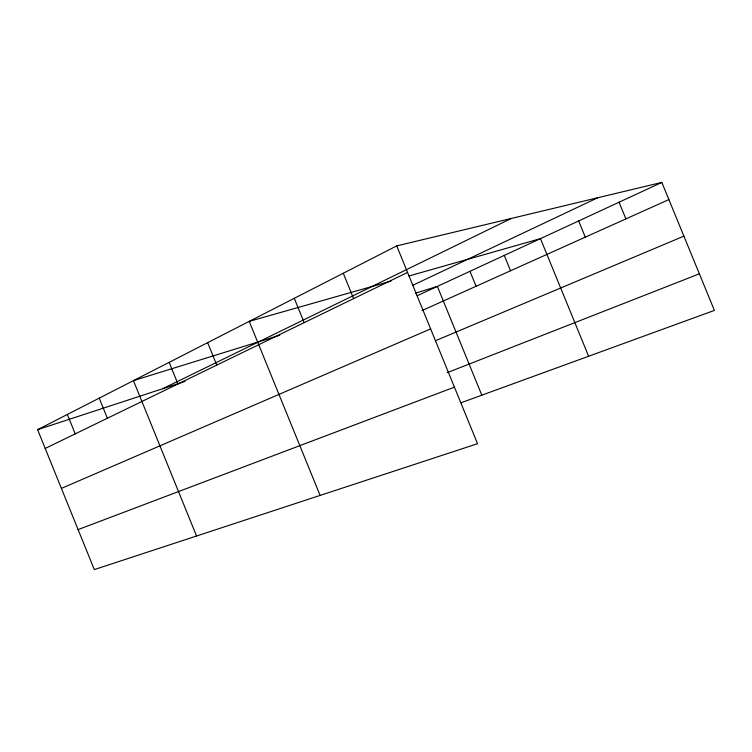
<?xml version="1.0" encoding="UTF-8"?>
<svg xmlns="http://www.w3.org/2000/svg" width="752" height="752" viewBox="0 0 752 752"><rect width="100%" height="100%" fill="white"/><g stroke="black" fill="none" stroke-linecap="round" stroke-linejoin="round"><path stroke-width="1.13" d="M396.727 245.895L477.539 443.708L94.31 569.593L37.6 429.674L396.727 245.895L661.835 182.407L714.4 310.416L460.882 402.809M162.723 388.709L511.238 218.475M45.205 448.446L407.565 272.421M412.481 285.44L597.718 197.767M417.153 295.762L661.835 182.407M421.957 310.604L668.885 199.571M61.401 488.396L430.633 328.897M435.511 340.694L683.897 236.137M447.299 372.635L699.369 273.822M78.095 529.587L454.424 387.139M37.6 429.674L184.973 381.424M279.735 335.27L133.442 380.625L196.554 536.007M415.339 293.233L437.363 286.399L481.825 395.185M391.002 281.098L249.222 321.377L320.098 495.427M408.891 276.022L540.453 238.638L588.628 356.26M619.056 202.232L625.899 218.907M578.655 220.947L585.3 237.162M504.272 255.407L510.561 270.767M469.962 271.303L476.082 286.268M343.269 273.258L353.619 298.619M294.276 298.328L304.184 322.636M207.655 342.658L216.783 365.096M169.172 362.351L177.951 383.952M99.217 398.146L107.376 418.244M67.351 414.455L75.219 433.857"/></g></svg>
